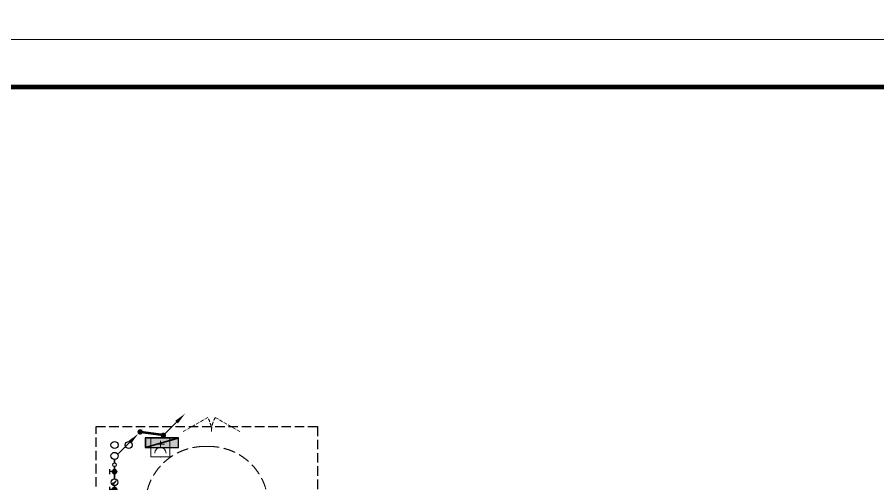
# Model space of a CAD drawing. Extents: x 3443499 to 7125205, y -1700016 to -264854.
# Drawn here: x 3556801 to 3575000, y -1065666 to -1055795 of the extents above; entities that cross this region are included whole.
import ezdxf
from ezdxf.enums import TextEntityAlignment as Align

# ---------------------------------------------------------------- set-up
doc = ezdxf.new("R2010")
doc.units = 0
doc.header["$LTSCALE"] = 1000
doc.header["$MEASUREMENT"] = 0
doc.linetypes.add('DASH', pattern=[0.35, 0.25, -0.1])
doc.layers.get('0').update_dxf_attribs({"linetype": 'CONTINUOUS'})
for name, color, linetype in [('!校对', 2, 'CONTINUOUS'), ('EQUIP_消火栓', 7, 'CONTINUOUS'), ('LVTRY', 252, 'CONTINUOUS'), ('LWIRE', 4, 'CONTINUOUS'), ('VPIPE-消防', 1, 'TG_X'), ('VPIPE-给水', 3, 'TG_J'), ('WIRE-消防', 4, 'CONTINUOUS'), ('污水', 3, 'CONTINUOUS'), ('给水', 4, 'CONTINUOUS')]:
    doc.layers.add(name, color=color, linetype=linetype)
for name, color, linetype, lineweight in [('EQUIP-消防', 3, 'CONTINUOUS', 20), ('STAIR', 252, 'CONTINUOUS', 20), ('WINDOW', 146, 'CONTINUOUS', 20), ('图框', 147, 'CONTINUOUS', 20)]:
    doc.layers.add(name, color=color, linetype=linetype, lineweight=lineweight)
doc.styles.add('DIM_FONT', font='SIMPLEX', dxfattribs={"width": 0.7, "bigfont": 'GBCBIG'})
doc.styles.get("Standard").update_dxf_attribs({"font": 'gbenor.shx', "bigfont": 'gbcbig.shx'})
doc.styles.add('TG_LINETYPE', font='SIMPLEX', dxfattribs={"width": 0.8, "height": 3, "bigfont": 'HZTXT'})
doc.linetypes.add('TG_J', pattern='A,2,-0.22,["J",TG_LINETYPE,S=0.1,R=0,X=-0.18,Y=-0.15],0', length=2.22)
doc.linetypes.add('TG_X', pattern='A,4,-0.3,["X",TG_LINETYPE,S=0.1,R=0,X=-0.23,Y=-0.15],0', length=4.3)

# ---------------------------------------------------------------- blocks, each defined once
blk = doc.blocks.new('$TelecSys$00000079')
for p, q in [((0.7, 0.7), (0, 0)), ((0.104, 0.104), (0.104, 0.104)), ((-0.104, -0.104), (-0.104, -0.104))]:
    blk.add_line(p, q)
at = {"const_width": 0.142}
blk.add_lwpolyline([(-0.071, 0, 1), (0.071, 0, 1)], format="xyb", close=True, dxfattribs=at)
blk.add_solid([(0.63, 0.77), (0.77, 0.63), (1.15, 1.15)])
at = {"width": 0.8, "flags": 9}
blk.add_attdef('A', (0, 0), '', height=0.00002, dxfattribs=at)
blk = doc.blocks.new('$TelecSys$00000081')
for p, q in [((0.104, 0.104), (0.104, 0.104)), ((-0.104, -0.104), (-0.104, -0.104)), ((-1.15, -1.15), (-0.55, -0.55))]:
    blk.add_line(p, q)
at = {"const_width": 0.142}
blk.add_lwpolyline([(0.071, 0, 1), (-0.071, 0, 1)], format="xyb", close=True, dxfattribs=at)
blk.add_solid([(-0.62, -0.48), (-0.48, -0.62), (-0.1, -0.1)])
at = {"width": 0.8, "flags": 9}
blk.add_attdef('A', (0, 0), '', height=0.00002, rotation=180, dxfattribs=at)
blk = doc.blocks.new('$TwtSys$00000434')
at = {"color": 252}
for p, q in [((-0.5, 0.5), (-0.5, -0.5)), ((-0.5, -0.5), (0.5, 0.5)), ((0.5, 0.5), (-0.5, 0.5)), ((0.5, -0.5), (0.5, 0.5)), ((-0.5, -0.5), (0.5, -0.5))]:
    blk.add_line(p, q, dxfattribs=at)
blk.add_solid([(0.5, -0.5), (0.5, 0.5), (-0.5, -0.5)], dxfattribs=at)
blk = doc.blocks.new('$equip$00002656')
for p, q in [((-0.5, 1), (-0.5, 0)), ((0.5, 1), (-0.5, 1)), ((0.5, 0), (0.5, 1)), ((0, 0.5), (0, 0.15)), ((-0.5, 0), (0.5, 0)), ((-0.219, 0.331), (0.222, 0.331))]:
    blk.add_line(p, q)
at = {"const_width": 0.04}
blk.add_lwpolyline([(-0.5, 1), (0.5, 1), (0.5, 0), (-0.5, 0), (-0.5, 1), (0.5, 1)], dxfattribs=at)
blk.add_arc((0, 0.8), 0.3, 180, 0)
for p in [(0, 1), (-0.5, 0.5), (0.5, 0.5), (0, 0)]:
    blk.add_point(p)
at = {"color": 7, "flags": 1}
for tag, height, p in [('B', 0.4, (0.762, 0.292)), ('A', 0.00002, (0, 0))]:
    blk.add_attdef(tag, text='', height=height, dxfattribs=at).set_placement(p, align=Align.MIDDLE_CENTER)
blk = doc.blocks.new('A$C2705576B')
at = {"layer": '给水'}
h = blk.add_hatch(color=252, dxfattribs=at)
edge = h.paths.add_edge_path()
edge.add_arc((417, -1741), 47.2, 0, 360)
h = blk.add_hatch(color=252, dxfattribs=at)
edge = h.paths.add_edge_path()
edge.add_arc((795, -1741), 47.2, 0, 360)
at = {"layer": '给水', "color": 252}
for p, q in [((363, -1645), (472, -1645)), ((417, -1741), (417, -1645)), ((601, -1768), (525, -1704)), ((525, -1704), (564, -1715)), ((740, -1645), (849, -1645)), ((795, -1741), (795, -1645))]:
    blk.add_line(p, q, dxfattribs=at)
at = {"layer": '给水', "color": 252, "const_width": 35.4}
for points in [[(499, -1741), (302, -1741)], [(903, -1741), (641, -1741)], [(1053, -1741), (978, -1741)]]:
    blk.add_lwpolyline(points, dxfattribs=at)
at = {"layer": '给水', "color": 252}
for centre, radius in [((417, -1741), 47.2), ((570, -1741), 70.8), ((795, -1741), 47.2), ((941, -1741), 37.5)]:
    blk.add_circle(centre, radius, dxfattribs=at)
blk = doc.blocks.new('A$C25274923')
at = {"color": 252, "linetype": 'DASH', "ltscale": 0.8}
for p, q in [((38760, 12640), (38760, 14190)), ((38760, 14190), (43440, 14190)), ((43440, 14190), (43440, 12640))]:
    blk.add_line(p, q, dxfattribs=at)
at = {"layer": 'STAIR', "color": 252, "linetype": 'DASH'}
blk.add_lwpolyline([(39800, 12520, -0.414214), (41050, 13770), (41150, 13770, -0.414214), (42400, 12520)], format="xyb", dxfattribs=at)
at = {"layer": 'VPIPE-消防', "color": 252, "linetype": 'Continuous'}
blk.add_circle((39450, 13800), 75, dxfattribs=at)
at = {"layer": 'VPIPE-给水', "color": 252, "linetype": 'Continuous'}
for centre in [(39150, 13800), (39150, 13570)]:
    blk.add_circle(centre, 75, dxfattribs=at)
at = {"layer": 'WINDOW', "color": 252, "linetype": 'DASH', "ltscale": 0.3}
for points in [[(40602, 14083), (41121, 14383, -0.131652), (41202, 14083)], [(41800, 14083), (41280, 14383, 0.131652), (41200, 14083)]]:
    blk.add_lwpolyline(points, format="xyb", dxfattribs=at)
at = {"layer": 'EQUIP_消火栓', "color": 252, "xscale": 700, "yscale": 200, "zscale": 700, "rotation": 180}
blk.add_blockref('$TwtSys$00000434', (40150, 13850), dxfattribs=at)
at = {"layer": '污水', "color": 252, "rotation": 90.00000000010901}
blk.add_blockref('A$C2705576B', (37409, 12442), dxfattribs=at)
at = {"layer": 'LVTRY', "color": 252, "style": 'DIM_FONT', "text_generation_flag": 4, "width": 0.8, "flags": 9}
for tag, p in [('XSIZE', (10837, 12299)), ('YSIZE', (10837, 12299)), ('XSIZE', (38237, 12299)), ('YSIZE', (38237, 12299)), ('XSIZE', (38238, 12299)), ('YSIZE', (38238, 12299))]:
    blk.add_attdef(tag, p, '', height=0.5, rotation=90, dxfattribs=at)
at = {"layer": 'LVTRY', "color": 252, "style": 'DIM_FONT', "width": 0.8, "flags": 9}
for tag, p in [('XSIZE', (16563, 12299)), ('YSIZE', (16563, 12299)), ('XSIZE', (43963, 12299)), ('YSIZE', (43963, 12299)), ('XSIZE', (43963, 12299)), ('YSIZE', (43963, 12299))]:
    blk.add_attdef(tag, p, '', height=0.5, rotation=90, dxfattribs=at)

msp = doc.modelspace()

# ---------------------------------------------------------------- linework, layer by layer
at = {"layer": 'WIRE-消防', "color": 4, "const_width": 50}
msp.add_lwpolyline([(3559864.7, -1064630.7), (3559400.8, -1064568.6)], dxfattribs=at)
at = {"layer": '图框'}
for points in [[(3507806.7, -996870.3), (3591906.7, -996870.3), (3591906.7, -1056270.3), (3507806.7, -1056270.3)], [(3507806.7, -1056270.3), (3591906.7, -1056270.3), (3591906.7, -1115670.3), (3507806.7, -1115670.3)]]:
    msp.add_lwpolyline(points, close=True, dxfattribs=at)
at = {"layer": '图框', "const_width": 100}
msp.add_lwpolyline([(3590906.7, -1114670.3), (3590906.7, -1057270.3), (3510306.7, -1057270.3), (3510306.7, -1114670.3)], close=True, dxfattribs=at)

# ---------------------------------------------------------------- block references
at = {"layer": 'EQUIP-消防', "color": 6, "xscale": 399.9999999999999, "yscale": 399.9999999999999, "zscale": 399.9999999999999, "rotation": 180.0000079985387}
msp.add_blockref('$equip$00002656', (3559828.5, -1064696.6), dxfattribs=at)
at = {"layer": 'EQUIP_消火栓', "color": 252, "xscale": 700, "yscale": 200, "zscale": 700}
msp.add_blockref('$TwtSys$00000434', (3559862.2, -1064799.9), dxfattribs=at)
at = {"layer": 'LWIRE', "color": 4, "xscale": 400, "yscale": 400, "zscale": 400}
for name, p in [('$TelecSys$00000079', (3559891, -1064641.9)), ('$TelecSys$00000081', (3559400.8, -1064568.6))]:
    msp.add_blockref(name, p, dxfattribs=at)

# ---------------------------------------------------------------- next in the draw order: block references
at = {"layer": '!校对'}
msp.add_blockref('A$C25274923', (3519709.1, -1078646.6), dxfattribs=at)

doc.saveas('drawing.dxf')
